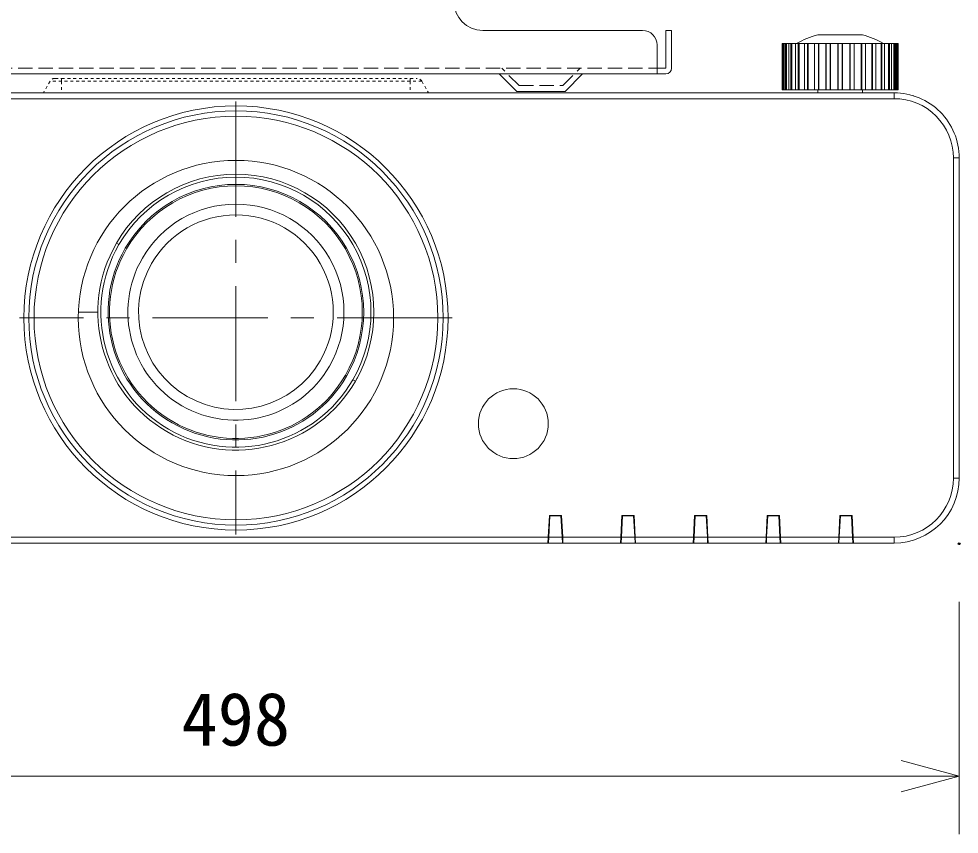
# Model space of a CAD drawing. Units: millimetres, scale not verified. Extents: x -63 to 62, y -56 to 57.
# Drawn here: x -28.57 to 3.81, y -4.87 to 23.2 of the extents above; entities that cross this region are included whole.
import ezdxf
from ezdxf.enums import TextEntityAlignment as Align

# ---------------------------------------------------------------- set-up
doc = ezdxf.new("R2010")
doc.units = ezdxf.units.MM
doc.header["$LTSCALE"] = 0.125
doc.header["$PDMODE"] = 32
doc.header["$PDSIZE"] = 0.0625
for name, pattern in [('USER1', [1.4, 0.7, -0.7]), ('USER2', [50.8, 31.75, -6.35, 6.35, -6.35]), ('USER6', [5.6, 4, -1.6])]:
    doc.linetypes.add(name, pattern=pattern)
for name, color, linetype, lineweight in [('0-0_0', 7, 'Continuous', 9), ('0-4_GAIKEI', 7, 'Continuous', 18), ('0-5_SUNPO', 7, 'Continuous', 9), ('0-7_KIJUN', 7, 'USER2', 9), ('0-8_S1', 1, 'Continuous', 18)]:
    doc.layers.add(name, color=color, linetype=linetype, lineweight=lineweight)
doc.layers.add('0-1_DEFPOINTS', color=7, linetype='Continuous')
doc.styles.add('ＭＳ ゴシック', font='')
doc.styles.get('ＭＳ ゴシック').set_extended_font_data('MS Gothic')

# ---------------------------------------------------------------- blocks, each defined once
blk = doc.blocks.new('_OPEN30')
at = {"layer": '0-0_0'}
blk.add_line((0, 0), (-1, 0), dxfattribs=at)
blk.add_lwpolyline([(-1, 0.26795), (0, 0), (-1, -0.26795)], dxfattribs=at)
blk = doc.blocks.new('D8')
at = {"layer": '0-1_DEFPOINTS'}
blk.add_point((-2.9661, 9.2142), dxfattribs=at)
at = {"layer": '0-5_SUNPO'}
for p, q in [((-2.9661, 7.2142), (-2.9661, -0.7858)), ((-4.9661, 1.2142), (-50.7661, 1.2142))]:
    blk.add_line(p, q, dxfattribs=at)
at = {"layer": '0-5_SUNPO', "xscale": 2, "yscale": 2}
blk.add_blockref('_OPEN30', (-2.9661, 1.2142), dxfattribs=at)
at = {"layer": '0-5_SUNPO', "style": 'ＭＳ ゴシック'}
blk.add_text('498', height=1.833, dxfattribs=at).set_placement((-29.7411, 1.7142), align=Align.BOTTOM_LEFT)

msp = doc.modelspace()

# ---------------------------------------------------------------- linework, layer by layer
at = {"layer": '0-4_GAIKEI'}
for p, q in [((-2.286, 20.7537), (-2.286, 22.3537)), ((-2.2714, 22.3537), (-2.286, 22.3537)), ((-2.2433, 22.3537), (-2.2714, 22.3537)), ((-2.2134, 22.3537), (-2.2433, 22.3537)), ((-2.1703, 22.3537), (-2.2134, 22.3537)), ((-2.1412, 22.3537), (-2.1703, 22.3537)), ((-2.0567, 22.3537), (-2.1412, 22.3537)), ((-1.987, 22.3537), (-2.0567, 22.3537)), ((-1.9582, 22.3537), (-1.987, 22.3537)), ((-1.8229, 22.3537), (-1.9582, 22.3537)), ((-1.7296, 22.3537), (-1.8229, 22.3537)), ((-1.7024, 22.3537), (-1.7296, 22.3537)), ((-1.5221, 22.3537), (-1.7024, 22.3537)), ((-1.1675, 22.3537), (-1.3849, 22.3537)), ((-1.0402, 22.3537), (-1.1675, 22.3537)), ((-1.059, 22.6537), (0.4773, 22.6537)), ((0.4584, 22.3537), (0.4378, 22.3537)), ((0.5858, 22.3537), (0.4584, 22.3537)), ((0.8031, 22.3537), (0.5858, 22.3537)), ((1.1207, 22.3537), (0.9404, 22.3537)), ((1.1479, 22.3537), (1.1206, 22.3537)), ((1.3765, 22.3537), (1.2412, 22.3537)), ((1.4053, 22.3537), (1.3765, 22.3537)), ((1.475, 22.3537), (1.4053, 22.3537)), ((1.5594, 22.3537), (1.475, 22.3537)), ((1.5885, 22.3537), (1.5594, 22.3537)), ((1.6316, 22.3537), (1.5886, 22.3537)), ((1.6615, 22.3537), (1.6316, 22.3537)), ((1.7043, 20.7537), (1.7043, 22.3537)), ((-2.286, 20.7537), (-2.2714, 20.7537)), ((-2.2714, 20.7537), (-2.2433, 20.7537)), ((-2.2433, 20.7537), (-2.2134, 20.7537)), ((-2.2134, 20.7537), (-2.1703, 20.7537)), ((-2.1703, 20.7537), (-2.1412, 20.7537)), ((-2.1412, 20.7537), (-2.0567, 20.7537)), ((-2.0567, 20.7537), (-1.987, 20.7537)), ((-1.987, 20.7537), (-1.9582, 20.7537)), ((-1.9582, 20.7537), (-1.8229, 20.7537)), ((-1.8229, 20.7537), (-1.7296, 20.7537)), ((-1.7296, 20.7537), (-1.7024, 20.7537)), ((-1.7024, 20.7537), (-1.5221, 20.7537)), ((-1.3849, 20.7537), (-1.1675, 20.7537)), ((-1.1675, 20.7537), (-1.0402, 20.7537)), ((-1.059, 20.7537), (-1.059, 20.6537)), ((0.4378, 20.7537), (0.4584, 20.7537)), ((0.4584, 20.7537), (0.5858, 20.7537)), ((0.4773, 20.6537), (0.4773, 20.7537)), ((0.5858, 20.7537), (0.8031, 20.7537)), ((0.9404, 20.7537), (1.1207, 20.7537)), ((1.1206, 20.7537), (1.1479, 20.7537)), ((1.1479, 20.7537), (1.2412, 20.7537)), ((1.2412, 20.7537), (1.3765, 20.7537)), ((1.3765, 20.7537), (1.4053, 20.7537)), ((1.4053, 20.7537), (1.475, 20.7537)), ((1.475, 20.7537), (1.5594, 20.7537)), ((1.5594, 20.7537), (1.5885, 20.7537)), ((1.5886, 20.7537), (1.6316, 20.7537)), ((1.6316, 20.7537), (1.6615, 20.7537)), ((-43.7509, 20.6537), (1.5691, 20.6537)), ((3.7655, 18.8537), (3.7624, 18.8537)), ((3.8091, 18.4137), (3.8091, 7.3937)), ((-9.8504, 5.2037), (-9.8337, 5.2037)), ((-2.848, 5.2037), (-2.8307, 5.2037)), ((-10.3507, 5.1537), (-43.7509, 5.1537)), ((-10.3298, 5.1537), (-10.3507, 5.1537)), ((-9.8513, 5.1537), (-10.3298, 5.1537)), ((-9.8311, 5.1537), (-9.8513, 5.1537)), ((-7.8507, 5.1537), (-9.8311, 5.1537)), ((-7.8298, 5.1537), (-7.8507, 5.1537)), ((-7.3513, 5.1537), (-7.8298, 5.1537)), ((-7.3311, 5.1537), (-7.3513, 5.1537)), ((-5.3507, 5.1537), (-7.3311, 5.1537)), ((-5.3298, 5.1537), (-5.3507, 5.1537)), ((-4.8513, 5.1537), (-5.3298, 5.1537)), ((-4.8311, 5.1537), (-4.8513, 5.1537)), ((-2.8507, 5.1537), (-4.8311, 5.1537)), ((-2.8298, 5.1537), (-2.8507, 5.1537)), ((-2.3513, 5.1537), (-2.8298, 5.1537)), ((-2.3311, 5.1537), (-2.3513, 5.1537)), ((-2.3311, 5.1537), (1.5691, 5.1537))]:
    msp.add_line(p, q, dxfattribs=at)
at = {"layer": '0-4_GAIKEI', "color": 1}
for p, q in [((-2.2714, 20.7537), (-2.2714, 22.3537)), ((-2.2433, 20.7537), (-2.2433, 22.3537)), ((-2.2134, 20.7537), (-2.2134, 22.3537)), ((-2.1703, 20.7537), (-2.1703, 22.3537)), ((-2.1412, 20.7537), (-2.1412, 22.3537)), ((-2.0567, 20.7537), (-2.0567, 22.3537)), ((-1.987, 20.7537), (-1.987, 22.3537)), ((-1.9582, 20.7537), (-1.9582, 22.3537)), ((-1.8229, 20.7537), (-1.8229, 22.3537)), ((-1.7296, 20.7537), (-1.7296, 22.3537)), ((-1.7024, 20.7537), (-1.7024, 22.3537)), ((-1.5221, 20.7537), (-1.5221, 22.3537)), ((-1.4093, 20.7537), (-1.4093, 22.3537)), ((-1.3849, 20.7537), (-1.3849, 22.3537)), ((-1.1675, 20.7537), (-1.1675, 22.3537)), ((-1.0402, 20.7537), (-1.0402, 22.3537)), ((-1.0196, 20.7537), (-1.0196, 22.3537)), ((-0.7792, 20.7537), (-0.7792, 22.3537)), ((-0.7746, 20.7537), (-0.7746, 22.3537)), ((-0.6383, 20.7537), (-0.6383, 22.3537)), ((-0.6224, 20.7537), (-0.6224, 22.3537)), ((-0.371, 20.7537), (-0.371, 22.3537)), ((-0.3606, 20.7537), (-0.3606, 22.3537)), ((-0.2212, 20.7537), (-0.2212, 22.3537)), ((-0.2107, 20.7537), (-0.2107, 22.3537)), ((0.0406, 20.7537), (0.0406, 22.3537)), ((0.0565, 20.7537), (0.0565, 22.3537)), ((0.1929, 20.7537), (0.1929, 22.3537)), ((0.1975, 20.7537), (0.1975, 22.3537)), ((0.4378, 20.7537), (0.4378, 22.3537)), ((0.4584, 20.7537), (0.4584, 22.3537)), ((0.5858, 20.7537), (0.5858, 22.3537)), ((0.8031, 20.7537), (0.8031, 22.3537)), ((0.8276, 20.7537), (0.8276, 22.3537)), ((0.9404, 20.7537), (0.9404, 22.3537)), ((1.1207, 20.7537), (1.1207, 22.3537)), ((1.1479, 20.7537), (1.1479, 22.3537)), ((1.2412, 20.7537), (1.2412, 22.3537)), ((1.3765, 20.7537), (1.3765, 22.3537)), ((1.4053, 20.7537), (1.4053, 22.3537)), ((1.475, 20.7537), (1.475, 22.3537)), ((1.5594, 20.7537), (1.5594, 22.3537)), ((1.5885, 20.7537), (1.5885, 22.3537)), ((1.6316, 20.7537), (1.6316, 22.3537)), ((1.6615, 20.7537), (1.6615, 22.3537)), ((1.6897, 20.7537), (1.6897, 22.3537)), ((1.5691, 20.4537), (-43.7509, 20.4537)), ((1.5691, 20.4537), (1.5691, 20.6537)), ((-17.4035, 15.6957), (-17.4044, 15.6951)), ((-25.1179, 15.4287), (-25.2045, 15.4787)), ((-25.8409, 13.1071), (-26.5121, 13.1071)), ((-17.2804, 10.9037), (-17.3237, 10.9287)), ((-16.9773, 10.7287), (-17.0639, 10.7787)), ((-24.4207, 10.3863), (-24.42, 10.3868)), ((3.6091, 7.3937), (3.8091, 7.3937)), ((-10.3402, 5.3537), (-10.3009, 6.1037)), ((-10.2805, 6.0937), (-10.3193, 5.3537)), ((-10.2805, 6.0937), (-10.3014, 6.0937)), ((-10.3009, 6.1037), (-9.8809, 6.1037)), ((-10.2802, 6.1037), (-10.2805, 6.0937)), ((-9.9005, 6.0937), (-10.2805, 6.0937)), ((-9.9005, 6.0937), (-9.8803, 6.0937)), ((-9.8617, 5.3537), (-9.9005, 6.0937)), ((-9.8809, 6.1037), (-9.8416, 5.3537)), ((-7.8402, 5.3537), (-7.8009, 6.1037)), ((-7.7805, 6.0937), (-7.8193, 5.3537)), ((-7.8014, 6.0937), (-7.7805, 6.0937)), ((-7.8009, 6.1037), (-7.3809, 6.1037)), ((-7.4005, 6.0937), (-7.7805, 6.0937)), ((-7.4005, 6.0937), (-7.3803, 6.0937)), ((-7.3618, 5.3537), (-7.4005, 6.0937)), ((-7.3809, 6.1037), (-7.3416, 5.3537)), ((-5.3402, 5.3537), (-5.3009, 6.1037)), ((-5.2805, 6.0937), (-5.3193, 5.3537)), ((-5.3014, 6.0937), (-5.2805, 6.0937)), ((-5.3009, 6.1037), (-4.8809, 6.1037)), ((-4.9005, 6.0937), (-5.2805, 6.0937)), ((-4.9005, 6.0937), (-4.8803, 6.0937)), ((-4.8617, 5.3537), (-4.9005, 6.0937)), ((-4.8809, 6.1037), (-4.8416, 5.3537)), ((-2.8402, 5.3537), (-2.8009, 6.1037)), ((-2.7805, 6.0937), (-2.8193, 5.3537)), ((-2.8014, 6.0937), (-2.7805, 6.0937)), ((-2.8009, 6.1037), (-2.3809, 6.1037)), ((-2.4005, 6.0937), (-2.7805, 6.0937)), ((-2.4005, 6.0937), (-2.3803, 6.0937)), ((-2.3617, 5.3537), (-2.4005, 6.0937)), ((-2.3809, 6.1037), (-2.3416, 5.3537)), ((-0.3402, 5.3537), (-0.3009, 6.1037)), ((-0.2805, 6.0937), (-0.3193, 5.3537)), ((-0.3014, 6.0937), (-0.2805, 6.0937)), ((-0.3009, 6.1037), (0.1191, 6.1037)), ((0.0995, 6.0937), (-0.2805, 6.0937)), ((0.0995, 6.0937), (0.0991, 6.1037)), ((0.1382, 5.3537), (0.0995, 6.0937)), ((0.1197, 6.0937), (0.0995, 6.0937)), ((0.1191, 6.1037), (0.1584, 5.3537)), ((-43.7509, 5.3537), (-10.3402, 5.3537)), ((-10.3507, 5.1537), (-10.3402, 5.3537)), ((-10.3324, 5.3037), (-10.3428, 5.3037)), ((-10.3298, 5.1537), (-10.335, 5.4524)), ((-10.3298, 5.1537), (-10.3193, 5.3537)), ((-10.3193, 5.3537), (-9.8617, 5.3537)), ((-9.8617, 5.3537), (-9.8513, 5.1537)), ((-9.8462, 5.4425), (-9.8513, 5.1537)), ((-9.8416, 5.3537), (-7.8402, 5.3537)), ((-9.8416, 5.3537), (-9.8311, 5.1537)), ((-7.8507, 5.1537), (-7.8402, 5.3537)), ((-7.8219, 5.3037), (-7.8428, 5.3037)), ((-7.8298, 5.1537), (-7.835, 5.4524)), ((-7.8298, 5.1537), (-7.8193, 5.3537)), ((-7.8193, 5.3537), (-7.3617, 5.3537)), ((-7.3618, 5.3537), (-7.3513, 5.1537)), ((-7.3462, 5.4425), (-7.3513, 5.1537)), ((-7.3416, 5.3537), (-5.3402, 5.3537)), ((-7.3416, 5.3537), (-7.3311, 5.1537)), ((-5.3507, 5.1537), (-5.3402, 5.3537)), ((-5.3298, 5.1537), (-5.335, 5.4524)), ((-5.3298, 5.1537), (-5.3193, 5.3537)), ((-5.3193, 5.3537), (-4.8617, 5.3537)), ((-4.8617, 5.3537), (-4.8513, 5.1537)), ((-4.8462, 5.4425), (-4.8512, 5.1537)), ((-4.8389, 5.3037), (-4.8487, 5.3037)), ((-4.8416, 5.3537), (-2.8402, 5.3537)), ((-4.8416, 5.3537), (-4.8311, 5.1537)), ((-2.8507, 5.1537), (-2.8402, 5.3537)), ((-2.8298, 5.1537), (-2.835, 5.4524)), ((-2.8298, 5.1537), (-2.8193, 5.3537)), ((-2.8193, 5.3537), (-2.3617, 5.3537)), ((-2.3617, 5.3537), (-2.3513, 5.1537)), ((-2.3462, 5.4425), (-2.3513, 5.1537)), ((-2.3389, 5.3037), (-2.3487, 5.3037)), ((-2.3416, 5.3537), (-0.3402, 5.3537)), ((-2.3416, 5.3537), (-2.3311, 5.1537)), ((-0.3507, 5.1537), (-0.3402, 5.3537)), ((-0.3298, 5.1537), (-0.335, 5.4524)), ((-0.3298, 5.1537), (-0.3193, 5.3537)), ((-0.3193, 5.3537), (0.1383, 5.3537)), ((0.1383, 5.3537), (0.1487, 5.1537)), ((0.1538, 5.4425), (0.1487, 5.1537)), ((0.1496, 5.2037), (0.1663, 5.2037)), ((0.1584, 5.3537), (1.5691, 5.3537)), ((0.1584, 5.3537), (0.1689, 5.1537)), ((1.5691, 5.1537), (1.5691, 5.3537))]:
    msp.add_line(p, q, dxfattribs=at)
at = {"layer": '0-4_GAIKEI', "color": 1, "linetype": 'USER1'}
for p, q in [((-27.4895, 21.0537), (-27.7204, 20.6537)), ((-27.0909, 21.0537), (-27.4895, 21.0537)), ((-27.3163, 21.1537), (-27.0909, 21.1537)), ((-27.0909, 21.1537), (-15.0909, 21.1537)), ((-27.0909, 21.0537), (-27.0909, 20.6537)), ((-15.0909, 21.1537), (-14.8655, 21.1537)), ((-15.0909, 21.0537), (-15.0909, 20.6537)), ((-14.6923, 21.0537), (-14.4613, 20.6537))]:
    msp.add_line(p, q, dxfattribs=at)
at = {"layer": '0-4_GAIKEI'}
for points in [[(-1.3849, 22.3537), (-1.4093, 22.3537), (-1.5221, 22.3537)], [(-0.7792, 22.3537), (-1.0196, 22.3537), (-1.0402, 22.3537)], [(0.4378, 22.3537), (0.1975, 22.3537), (0.1929, 22.3537), (0.0565, 22.3537), (0.0406, 22.3537), (-0.2107, 22.3537), (-0.2212, 22.3537), (-0.3606, 22.3537), (-0.371, 22.3537), (-0.6224, 22.3537), (-0.6383, 22.3537), (-0.7746, 22.3537), (-0.7792, 22.3537)], [(0.9404, 22.3537), (0.9404, 22.3537), (0.8276, 22.3537), (0.8031, 22.3537)], [(1.2411, 22.3537), (1.2412, 22.3537), (1.1479, 22.3537)], [(1.7043, 22.3537), (1.6897, 22.3537), (1.6615, 22.3537)], [(-1.5221, 20.7537), (-1.4093, 20.7537), (-1.3849, 20.7537)], [(-1.0402, 20.7537), (-1.0196, 20.7537), (-0.7792, 20.7537)], [(-0.7792, 20.7537), (-0.7746, 20.7537), (-0.6383, 20.7537), (-0.6224, 20.7537), (-0.371, 20.7537), (-0.3606, 20.7537), (-0.2212, 20.7537), (-0.2107, 20.7537), (0.0406, 20.7537), (0.0565, 20.7537), (0.1929, 20.7537), (0.1975, 20.7537), (0.4378, 20.7537)], [(0.8031, 20.7537), (0.8276, 20.7537), (0.9404, 20.7537)], [(1.6615, 20.7537), (1.6897, 20.7537), (1.7043, 20.7537)]]:
    msp.add_lwpolyline(points, dxfattribs=at)
at = {"layer": '0-4_GAIKEI', "color": 1, "linetype": 'USER1'}
for points in [[(-15.0909, 21.0537), (-27.0909, 21.0537), (-27.0909, 21.1537)], [(-14.6923, 21.0537), (-15.0909, 21.0537), (-15.0909, 21.1537)]]:
    msp.add_lwpolyline(points, dxfattribs=at)
at = {"layer": '0-4_GAIKEI', "color": 1}
msp.add_lwpolyline([(3.6091, 7.3937), (3.6091, 18.4137), (3.8091, 18.4137)], dxfattribs=at)
for centre, radius in [((-21.0909, 12.9037), 7.3018), ((-21.0909, 12.9037), 7.1325), ((-21.0909, 12.9037), 6.95), ((-21.0909, 12.9037), 5.4268), ((-11.5409, 9.2637), 1.2024)]:
    msp.add_circle(centre, radius, dxfattribs=at)
at = {"layer": '0-4_GAIKEI'}
for centre, radius, start, end in [((-0.2909, 19.7537), 3, 104.83512, 119.92645), ((-0.2909, 19.7537), 3, 60.0735, 75.16483), ((1.5691, 18.4137), 2.24, 359.99996, 90), ((2.1765, 20.3087), 0.25, 72.22949, 77.07368), ((1.5691, 7.3937), 2.24, 269.99998, 359.99996), ((3.5134, 6.7761), 0.2, 342.37704, 357.35395)]:
    msp.add_arc(centre, radius, start, end, dxfattribs=at)
at = {"layer": '0-4_GAIKEI', "color": 1, "linetype": 'USER1'}
for centre, start, end in [((-27.3163, 20.9537), 90, 149.99999), ((-14.8655, 20.9537), 29.99996, 90)]:
    msp.add_arc(centre, 0.2, start, end, dxfattribs=at)
at = {"layer": '0-4_GAIKEI', "color": 1}
for centre, radius, start, end in [((1.5691, 18.4137), 2.04, 359.99996, 90), ((-21.0909, 13.1037), 4.75, 329.99997, 149.99999), ((-21.0909, 13.1037), 4.65, 329.99997, 149.99999), ((-21.0909, 13.1037), 4.4, 329.99997, 149.99999), ((-21.0909, 13.1037), 4.35, 329.99997, 149.99999), ((-21.0909, 13.1037), 3.72, 329.99997, 149.99999), ((-21.0909, 13.1037), 3.3512, 329.99997, 149.99999), ((-21.0909, 13.1037), 4.75, 150, 329.99997), ((-21.0909, 13.1037), 4.65, 150, 329.99997), ((-21.0909, 13.1037), 4.4, 150, 329.99997), ((-21.0909, 13.1037), 4.35, 150, 329.99997), ((-21.0909, 13.1037), 3.72, 150, 329.99997), ((-21.0909, 13.1037), 3.3512, 150, 329.99997), ((-16.9688, 10.8759), 0.0712, 306.25665, 359.99996), ((1.5691, 7.3937), 2.04, 269.99998, 359.99996)]:
    msp.add_arc(centre, radius, start, end, dxfattribs=at)
at = {"layer": '0-7_KIJUN'}
for p, q in [((-21.0909, 20.3537), (-21.0909, 5.4537)), ((-13.6409, 12.9037), (-28.5409, 12.9037))]:
    msp.add_line(p, q, dxfattribs=at)
at = {"layer": '0-8_S1'}
for p, q in [((-12.5909, 22.8039), (-7.0909, 22.8039)), ((-6.2909, 22.8039), (-6.0909, 22.8039)), ((-6.2909, 21.5039), (-6.2909, 22.8039)), ((-6.0909, 21.5039), (-6.0909, 22.8039)), ((-6.5909, 21.3039), (-6.5909, 22.3039)), ((-6.5909, 21.5039), (-6.2909, 21.5039)), ((-35.8909, 21.3039), (-6.2909, 21.3039)), ((-11.4237, 20.7039), (-12.0237, 21.3039)), ((-9.758, 20.7039), (-9.158, 21.3039)), ((-11.4237, 20.7039), (-9.758, 20.7039))]:
    msp.add_line(p, q, dxfattribs=at)
at = {"layer": '0-8_S1', "linetype": 'USER6'}
for p, q in [((-35.5909, 21.5039), (-6.5909, 21.5039)), ((-11.3409, 20.9039), (-11.9409, 21.5039)), ((-9.8409, 20.9039), (-9.2409, 21.5039)), ((-11.3409, 20.9039), (-9.8409, 20.9039))]:
    msp.add_line(p, q, dxfattribs=at)
at = {"layer": '0-8_S1'}
for centre, radius, start, end in [((-12.5909, 23.8039), 1, 180, 270), ((-7.0909, 22.3039), 0.5, 0, 90), ((-6.2909, 21.5039), 0.2, 270, 0)]:
    msp.add_arc(centre, radius, start, end, dxfattribs=at)

# ---------------------------------------------------------------- block references
at = {"layer": '0-5_SUNPO'}
msp.add_blockref('D8', (6.7752, -4.0843), dxfattribs=at)

doc.saveas('drawing.dxf')
